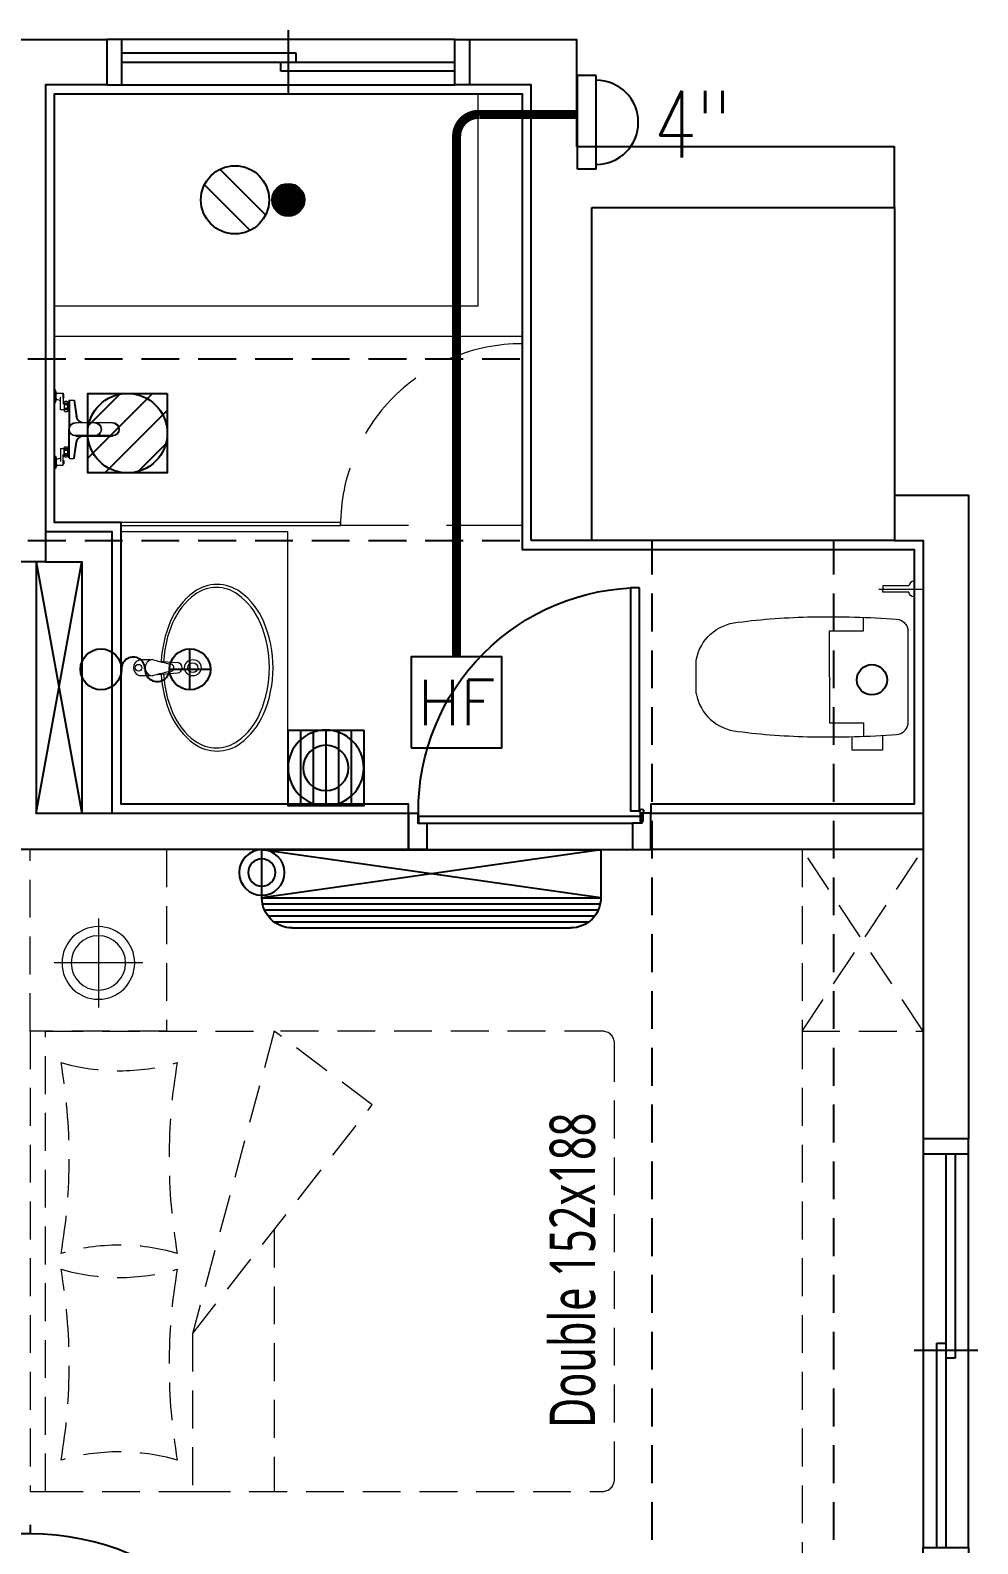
# Model space of a CAD drawing. Extents: x 489590 to 931630, y 16852 to 52972.
# Drawn here: x 509298.6 to 509611.6, y 52032 to 52531.8 of the extents above; entities that cross this region are included whole.
import ezdxf
from ezdxf.enums import TextEntityAlignment as Align

# ---------------------------------------------------------------- set-up
doc = ezdxf.new("R2010")
doc.units = 0
doc.header["$LTSCALE"] = 50
for name, pattern in [('1', [0.375, 0.25, -0.125]), ('11', [0.15, 0.1, -0.05]), ('CENTER2', [1.125, 0.75, -0.125, 0.125, -0.125]), ('PHANTOM', [2.5, 1.25, -0.25, 0.25, -0.25, 0.25, -0.25])]:
    doc.linetypes.add(name, pattern=pattern)
for name, color, linetype in [('3-2-ACP', 3, 'Continuous'), ('3-2-空調室內外機', 4, 'Continuous'), ('ACP', 3, 'Continuous'), ('BEAM', 6, 'Continuous'), ('COL', 1, 'Continuous'), ('DOOR', 5, 'Continuous'), ('FINISH', 6, 'Continuous'), ('FP', 2, 'Continuous'), ('FP-L', 2, 'PHANTOM'), ('I-FLOR-PAVING', 251, 'Continuous'), ('L-L', 7, 'Continuous'), ('OPEN', 5, 'Continuous'), ('P_管道', 30, 'Continuous'), ('TOIL', 5, 'Continuous'), ('WALL', 2, 'Continuous'), ('WALL2', 3, 'Continuous'), ('WALL5', 4, 'Continuous'), ('WP', 6, 'Continuous'), ('排水', 7, 'Continuous'), ('排煙管罩', 200, 'Continuous'), ('污水管', 5, 'Continuous'), ('生活排水', 6, 'Continuous')]:
    doc.layers.add(name, color=color, linetype=linetype)
doc.layers.add('AM_9', color=253, linetype='Continuous', lineweight=0)
doc.layers.add('傢俱', color=7, linetype='Continuous', lineweight=5, true_color=0xb2b3b3)
doc.styles.get("Standard").update_dxf_attribs({"font": 'txt.shx', "bigfont": 'chineset.shx'})
doc.styles.add('微軟正黑體', font='MSJH_0.TTF')

# ---------------------------------------------------------------- blocks, each defined once
blk = doc.blocks.new('$PDS00100RS06Y008C00008C10')
at = {"color": 0, "linetype": 'Continuous'}
for p, q in [((42, 89), (39, 89)), ((39, 89), (39, 5)), ((42, 5), (42, 89)), ((-45, 5), (-42, 5)), ((-42, 5), (-42, -5)), ((39, 5), (42, 5)), ((45, 5), (42, 5)), ((42, 5), (42, -5)), ((-42, -5), (-45, -5)), ((42, -5), (45, -5))]:
    blk.add_line(p, q, dxfattribs=at)
blk.add_arc((42, 5), 84, 90, 180, dxfattribs=at)
blk = doc.blocks.new('A$C3F5447A1')
at = {"layer": 'TOIL', "color": 9, "lineweight": 5, "true_color": 0xc7c8ca}
for p, q in [((117.87, 44.14), (118.37, 50.64)), ((122.26, 44.14), (121.76, 50.64)), ((117.46, 41.91), (117.46, 38.58)), ((122.66, 38.58), (122.66, 41.91))]:
    blk.add_line(p, q, dxfattribs=at)
blk.add_lwpolyline([(165.07, 32.01), (75.06, 32.01), (75.06, 87.01), (165.07, 87.01)], close=True, dxfattribs=at)
for centre, radius in [((120.06, 55.71), 2.7), ((120.06, 55.71), 1.63), ((120.06, 37.75), 1.1)]:
    blk.add_circle(centre, radius, dxfattribs=at)
for centre, radius, start, end in [((120.06, 43.21), 39, 66.9176, 112.8599), ((120.06, 43.01), 38, 67.0396, 113.0752), ((114.02, 57.48), 23.5, 112.7936, 143.6201), ((114.02, 57.28), 22.5, 112.9604, 143.6197), ((126.11, 57.28), 22.5, 36.3803, 67.0396), ((126.11, 57.48), 23.5, 36.4435, 66.8372), ((105.56, 63.71), 13, 143.6202, 216.3798), ((105.56, 63.51), 12, 143.6197, 216.3803), ((134.56, 63.51), 12, 323.6197, 36.3803), ((134.57, 63.71), 13, 323.6199, 36.4951), ((114.02, 69.94), 23.5, 216.3801, 247.2064), ((114.02, 69.74), 22.5, 216.3803, 247.0396), ((126.11, 69.74), 22.5, 292.9604, 323.6197), ((126.11, 69.94), 23.5, 293.1628, 323.6199), ((120.06, 50.51), 1.7, 4.4373, 175.5627), ((120.06, 84.21), 39, 247.1401, 266.8443), ((120.06, 84.01), 38, 247.0396, 266.8436), ((60, 60), 60, 342.9592, 348.9498), ((120.06, 48.27), 1.2, 11.0502, 168.9498), ((180.13, 60), 60, 191.0502, 197.0409), ((120.06, 84.01), 38, 273.1564, 292.9604), ((120.06, 84.21), 39, 273.1556, 293.0824), ((120.06, 42.68), 2.71, 185.6653, 354.3326), ((119.86, 38.61), 2.4, 180.7589, 234.7016), ((120.07, 38.86), 2.73, 234.1615, 305.5392), ((120.27, 38.61), 2.4, 305.2984, 359.2411)]:
    blk.add_arc(centre, radius, start, end, dxfattribs=at)
blk = doc.blocks.new('A$C4EFA0F76')
at = {"layer": 'TOIL', "color": 9, "lineweight": 5, "true_color": 0xc7c8ca}
for p, q in [((0, 19.3), (0, -29.4)), ((2, 19.11), (2, -11.98)), ((72, 9.08), (72, -1.95)), ((11.7, -25.44), (-2.74, -25.44))]:
    blk.add_line(p, q, dxfattribs=at)
for points in [[(10.51, 22.9), (10.51, 27.81), (20.5, 27.81), (20.5, 23.31)], [(27.98, 3.56), (27.98, 18.78), (16.71, 18.78), (16.71, 23.2)], [(27.98, 3.56), (27.98, -11.65), (16.71, -11.65), (16.71, -16.07)]]:
    blk.add_lwpolyline(points, dxfattribs=at)
for points in [[(72, 9.08, 0.3374), (58.28, 21.58, 0.027493), (33.67, 23.36, 0.022437), (5.79, 22.6, 0.348898), (2, 19.11)], [(72, -1.95, -0.3374), (58.28, -14.45, -0.027493), (33.67, -16.24, -0.022437), (5.79, -15.47, -0.348898), (2, -11.98)], [(0, -22.85, -0.370325), (1.75, -24.39), (10.31, -24.39), (10.31, -25.44)], [(0, -28.02, 0.370325), (1.75, -26.48), (10.31, -26.48), (10.31, -25.44)]]:
    blk.add_lwpolyline(points, format="xyb", dxfattribs=at)
blk = doc.blocks.new('A$C0A852886')
at = {"color": 9, "true_color": 0xc7c8ca}
for points in [[(74.77, 151.09), (74.77, 148.09), (78.07, 148.09), (78.07, 145.09), (86.77, 145.09), (86.77, 151.09)], [(0.39, 74.77), (0.39, 77.77), (73.98, 77.77), (73.98, 74.77)], [(74.77, 71.09), (74.77, 74.09), (78.07, 74.09), (78.07, 77.09), (86.77, 77.09), (86.77, 71.09)]]:
    blk.add_lwpolyline(points, close=True, dxfattribs=at)
blk.add_lwpolyline([(77.56, 74.2), (77.56, 74.48), (74.64, 74.48, 3.143413), (74.64, 73.7), (77.56, 73.7), (77.56, 73.98), (74.76, 73.98, 0.08392), (74.76, 74.2), (77.56, 74.2)], format="xyb", dxfattribs=at)
at = {"layer": 'I-FLOR-PAVING', "color": 9, "true_color": 0xc7c8ca}
for p, q in [((75.77, 148.09), (75.77, 74.09)), ((78.07, 145.09), (78.07, 77.09)), ((86.77, 145.09), (86.77, 77.09))]:
    blk.add_line(p, q, dxfattribs=at)
blk.add_arc((74.09, 74.09), 73.79, 86.9121, 177.1453, dxfattribs=at)
blk = doc.blocks.new('A$C34866B9E')
at = {"color": 9, "true_color": 0xc7c8ca}
for p, q in [((0, 9), (0, 5.9)), ((0, 9), (64, 9)), ((43.8, 0), (42.3, 0)), ((64, 9), (64, 5.9))]:
    blk.add_line(p, q, dxfattribs=at)
for centre, radius, start, end in [((1.5, 5.9), 1.5, 180, 245.2613), ((21.8, 50), 50, 245.2613, 268.1216), ((42.2, 50), 50, 271.8784, 294.7387), ((62.5, 5.9), 1.5, 294.7387, 0)]:
    blk.add_arc(centre, radius, start, end, dxfattribs=at)
at = {"layer": 'AM_9', "color": 9, "true_color": 0xc7c8ca}
blk.add_line((20.2, 0), (42.3, 0), dxfattribs=at)
blk = doc.blocks.new('A$C465A4D64')
at = {"layer": 'TOIL', "color": 9, "linetype": 'ByBlock', "lineweight": 5, "true_color": 0xc7c8ca}
for p, q in [((-12.95, 0), (12.95, 0)), ((-11.9, -0.61), (-11.9, -2.88)), ((-9.94, -0.57), (-11.86, -0.57)), ((-11.86, -2.92), (-8.34, -2.92)), ((-10.06, -0.57), (-11.74, -0.57)), ((-10.2, -2.92), (-11.6, -2.92)), ((-11.6, -2.92), (-11.6, -2.92)), ((-10.28, -3), (-11.52, -3)), ((-11.42, -3.02), (-11.42, -3)), ((-10.98, -3.08), (-11.36, -3.08)), ((-10.98, -3), (-10.98, -3.08)), ((-10.82, -3), (-10.82, -3.08)), ((-10.44, -3.08), (-10.82, -3.08)), ((-6.54, -1.96), (-10.63, -1.96)), ((-10.38, -3.02), (-10.38, -3)), ((-10.2, -2.92), (-10.2, -2.92)), ((-9.62, -4.96), (-0.83, -4.96)), ((-9.62, -4.96), (-9.62, -6.46)), ((-9.46, -4.8), (0, -4.8)), ((-9, -3.16), (-6, -3.16)), ((-9, -4.46), (-7.5, -4.46)), ((-9, -4.46), (-6, -4.46)), ((-8.54, -3.16), (-8.54, -2.92)), ((-8.53, -4.63), (-7.5, -4.63)), ((-8.53, -4.63), (-8.53, -4.8)), ((-6.47, -4.8), (-8.53, -4.8)), ((-8.4, -4.46), (-8.4, -4.63)), ((-8.4, -4.8), (-6.6, -4.8)), ((-8.4, -4.8), (-6.6, -4.8)), ((-6, -4.46), (-7.5, -4.46)), ((-6.47, -4.63), (-7.5, -4.63)), ((-6.6, -4.46), (-6.6, -4.63)), ((-6.47, -4.63), (-6.47, -4.8)), ((-6.46, -3.16), (-6.46, -2.04)), ((9.47, -4.8), (0, -4.8)), ((9.62, -4.96), (0.83, -4.96)), ((9, -3.16), (6, -3.16)), ((6, -4.46), (7.5, -4.46)), ((9, -4.46), (6, -4.46)), ((6.2, -3.16), (8.8, -3.16)), ((6.46, -3.16), (6.46, -2.04)), ((6.47, -4.63), (6.47, -4.8)), ((6.47, -4.63), (7.5, -4.63)), ((6.47, -4.8), (8.53, -4.8)), ((6.54, -1.96), (10.63, -1.96)), ((6.6, -4.46), (6.6, -4.63)), ((8.4, -4.8), (6.6, -4.8)), ((9, -4.46), (7.5, -4.46)), ((8.53, -4.63), (7.5, -4.63)), ((11.86, -2.92), (8.34, -2.92)), ((8.4, -4.46), (8.4, -4.63)), ((8.53, -4.63), (8.53, -4.8)), ((8.54, -3.16), (8.54, -2.92)), ((9.62, -4.96), (9.62, -6.46)), ((9.94, -0.57), (11.86, -0.57)), ((10.06, -0.57), (11.74, -0.57)), ((10.2, -2.92), (11.6, -2.92)), ((10.2, -2.92), (10.2, -2.92)), ((10.28, -3), (11.52, -3)), ((10.38, -3.02), (10.38, -3)), ((10.44, -3.08), (10.82, -3.08)), ((10.82, -3), (10.82, -3.08)), ((10.98, -3), (10.98, -3.08)), ((10.98, -3.08), (11.36, -3.08)), ((11.42, -3.02), (11.42, -3)), ((11.6, -2.92), (11.6, -2.92)), ((11.9, -0.61), (11.9, -2.88)), ((-9.6, -6.44), (-4.17, -7.2)), ((-9.48, -6.6), (-4.18, -7.34)), ((-4.19, -7.36), (-4.19, -7.2)), ((-2.25, -7.05), (-2.25, -15.55)), ((-2.09, -7.05), (-2.25, -7.05)), ((-2.09, -13.3), (-2.09, -7.05)), ((2.09, -13.3), (2.09, -7.05)), ((2.09, -7.05), (2.25, -7.05)), ((2.25, -7.05), (2.25, -15.55)), ((9.6, -6.44), (4.17, -7.2)), ((9.48, -6.6), (4.18, -7.34)), ((4.19, -7.36), (4.19, -7.2)), ((-2.09, -19.15), (-2.09, -14.13)), ((2.09, -19.15), (2.09, -14.13)), ((-2.09, -19.15), (-2.25, -19.15)), ((2.09, -19.15), (2.25, -19.15))]:
    blk.add_line(p, q, dxfattribs=at)
for points in [[(-2.25, -7.05), (-2.25, -19.15)], [(2.25, -7.05), (2.25, -19.15)]]:
    blk.add_lwpolyline(points, dxfattribs=at)
for centre, radius, start, end in [((-11.86, -0.61), 0.04, 90, 180), ((-11.86, -2.88), 0.04, 180, 270), ((-11.52, -2.92), 0.08, 180, 270), ((-11.36, -3.02), 0.056, 180, 270), ((-10.44, -3.02), 0.056, 270, 0), ((-10.28, -2.92), 0.08, 270, 0), ((-9.94, -0.61), 0.04, 3.8565, 90), ((-6.7, -0.4), 3.2, 183.7671, 209.1252), ((-9.46, -4.96), 0.16, 90, 180), ((-8.04, -3.81), 1.16, 145.7945, 214.2055), ((-6.54, -2.04), 0.08, 0, 90), ((-6.96, -3.81), 1.16, 325.7945, 34.2055), ((0, -7.05), 2.25, 90, 180), ((0, -7.05), 2.09, 90, 180), ((0, -7.05), 2.25, 0, 90), ((0, -7.05), 2.09, 0, 90), ((6.96, -3.81), 1.16, 145.7945, 214.2055), ((6.54, -2.04), 0.08, 90, 180), ((8.04, -3.81), 1.16, 325.7945, 34.2055), ((9.47, -4.96), 0.16, 0, 90), ((6.7, -0.4), 3.2, 330.8748, 356.2329), ((9.94, -0.61), 0.04, 90, 176.1435), ((10.28, -2.92), 0.08, 180, 270), ((10.44, -3.02), 0.056, 180, 270), ((11.36, -3.02), 0.056, 270, 0), ((11.52, -2.92), 0.08, 270, 0), ((11.86, -0.61), 0.04, 0, 90), ((11.86, -2.88), 0.04, 270, 0), ((-9.44, -6.42), 0.19, 193.733, 256.587), ((-4.5, -9.59), 2.27, 7.4199, 82.0158), ((-4.5, -9.59), 2.41, 20.9953, 82.0158), ((4.5, -9.59), 2.41, 97.9842, 159.0047), ((4.5, -9.59), 2.27, 97.9842, 172.5801), ((9.44, -6.42), 0.19, 283.413, 346.267), ((0, -13.3), 2.25, 180, 270), ((0, -13.3), 2.09, 180, 270), ((0, -13.3), 2.25, 270, 0), ((0, -13.3), 2.09, 270, 0), ((0, -19.15), 2.25, 180, 270), ((0, -19.15), 2.09, 180, 270), ((0, -19.15), 2.25, 270, 0), ((0, -19.15), 2.09, 270, 0)]:
    blk.add_arc(centre, radius, start, end, dxfattribs=at)
for points in [[(-8.84, -3.24), (-8.86, -3.24), (-8.87, -3.24), (-8.9, -3.25), (-8.92, -3.25), (-8.95, -3.26), (-8.96, -3.27), (-8.99, -3.29), (-9, -3.3), (-9.03, -3.32), (-9.04, -3.34), (-9.06, -3.36), (-9.07, -3.37), (-9.09, -3.41), (-9.1, -3.43), (-9.13, -3.48), (-9.14, -3.5), (-9.15, -3.55), (-9.16, -3.57), (-9.17, -3.62), (-9.18, -3.65), (-9.18, -3.69), (-9.19, -3.72), (-9.19, -3.76), (-9.19, -3.79), (-9.19, -3.83), (-9.19, -3.86), (-9.19, -3.9), (-9.18, -3.93), (-9.18, -3.97), (-9.17, -4), (-9.16, -4.05), (-9.15, -4.07), (-9.14, -4.12), (-9.13, -4.14), (-9.1, -4.19), (-9.09, -4.21), (-9.07, -4.25), (-9.06, -4.26), (-9.04, -4.28), (-9.03, -4.3), (-9, -4.32), (-8.99, -4.33), (-8.96, -4.35), (-8.95, -4.35), (-8.92, -4.37), (-8.9, -4.37), (-8.87, -4.38), (-8.86, -4.38), (-8.83, -4.38), (-8.81, -4.38), (-8.78, -4.37), (-8.77, -4.37), (-8.74, -4.35), (-8.72, -4.35), (-8.7, -4.33), (-8.68, -4.32), (-8.66, -4.3), (-8.65, -4.28), (-8.63, -4.26), (-8.62, -4.25), (-8.59, -4.21), (-8.58, -4.19), (-8.56, -4.14), (-8.55, -4.12), (-8.53, -4.07), (-8.52, -4.05), (-8.51, -4), (-8.51, -3.97), (-8.5, -3.93), (-8.5, -3.9), (-8.49, -3.86), (-8.49, -3.83), (-8.49, -3.79), (-8.49, -3.76), (-8.5, -3.72), (-8.5, -3.69), (-8.51, -3.65), (-8.51, -3.62), (-8.52, -3.57), (-8.53, -3.55), (-8.55, -3.5), (-8.56, -3.48), (-8.58, -3.43), (-8.59, -3.41), (-8.62, -3.37), (-8.63, -3.36), (-8.65, -3.34), (-8.66, -3.32), (-8.68, -3.3), (-8.7, -3.29), (-8.72, -3.27), (-8.74, -3.26), (-8.77, -3.25), (-8.78, -3.25), (-8.81, -3.24), (-8.83, -3.24), (-8.84, -3.24)], [(-7.5, -3.24), (-7.53, -3.24), (-7.56, -3.24), (-7.62, -3.25), (-7.65, -3.25), (-7.71, -3.26), (-7.74, -3.27), (-7.79, -3.29), (-7.82, -3.3), (-7.87, -3.32), (-7.89, -3.34), (-7.93, -3.36), (-7.95, -3.37), (-8, -3.41), (-8.02, -3.43), (-8.07, -3.48), (-8.09, -3.5), (-8.12, -3.55), (-8.14, -3.57), (-8.16, -3.62), (-8.17, -3.65), (-8.18, -3.69), (-8.19, -3.72), (-8.2, -3.76), (-8.2, -3.79), (-8.2, -3.83), (-8.2, -3.86), (-8.19, -3.9), (-8.18, -3.93), (-8.17, -3.97), (-8.16, -4), (-8.14, -4.05), (-8.12, -4.07), (-8.09, -4.12), (-8.07, -4.14), (-8.02, -4.19), (-8, -4.21), (-7.95, -4.25), (-7.93, -4.26), (-7.89, -4.28), (-7.87, -4.3), (-7.82, -4.32), (-7.79, -4.33), (-7.74, -4.35), (-7.71, -4.35), (-7.65, -4.37), (-7.62, -4.37), (-7.56, -4.38), (-7.53, -4.38), (-7.47, -4.38), (-7.44, -4.38), (-7.38, -4.37), (-7.35, -4.37), (-7.29, -4.35), (-7.26, -4.35), (-7.21, -4.33), (-7.18, -4.32), (-7.13, -4.3), (-7.11, -4.28), (-7.07, -4.26), (-7.05, -4.25), (-7, -4.21), (-6.98, -4.19), (-6.93, -4.14), (-6.91, -4.12), (-6.88, -4.07), (-6.86, -4.05), (-6.84, -4), (-6.83, -3.97), (-6.82, -3.93), (-6.81, -3.9), (-6.8, -3.86), (-6.8, -3.83), (-6.8, -3.79), (-6.8, -3.76), (-6.81, -3.72), (-6.82, -3.69), (-6.83, -3.65), (-6.84, -3.62), (-6.86, -3.57), (-6.88, -3.55), (-6.91, -3.5), (-6.93, -3.48), (-6.98, -3.43), (-7, -3.41), (-7.05, -3.37), (-7.07, -3.36), (-7.11, -3.34), (-7.13, -3.32), (-7.18, -3.3), (-7.21, -3.29), (-7.26, -3.27), (-7.29, -3.26), (-7.35, -3.25), (-7.38, -3.25), (-7.44, -3.24), (-7.47, -3.24), (-7.5, -3.24)], [(-6.16, -3.24), (-6.17, -3.24), (-6.19, -3.24), (-6.22, -3.25), (-6.23, -3.25), (-6.26, -3.26), (-6.28, -3.27), (-6.3, -3.29), (-6.32, -3.3), (-6.34, -3.32), (-6.35, -3.34), (-6.37, -3.36), (-6.38, -3.37), (-6.41, -3.41), (-6.42, -3.43), (-6.44, -3.48), (-6.45, -3.5), (-6.47, -3.55), (-6.48, -3.57), (-6.49, -3.62), (-6.49, -3.65), (-6.5, -3.69), (-6.5, -3.72), (-6.51, -3.76), (-6.51, -3.79), (-6.51, -3.83), (-6.51, -3.86), (-6.5, -3.9), (-6.5, -3.93), (-6.49, -3.97), (-6.49, -4), (-6.48, -4.05), (-6.47, -4.07), (-6.45, -4.12), (-6.44, -4.14), (-6.42, -4.19), (-6.41, -4.21), (-6.38, -4.25), (-6.37, -4.26), (-6.35, -4.28), (-6.34, -4.3), (-6.32, -4.32), (-6.3, -4.33), (-6.28, -4.35), (-6.26, -4.35), (-6.23, -4.37), (-6.22, -4.37), (-6.19, -4.38), (-6.17, -4.38), (-6.14, -4.38), (-6.13, -4.38), (-6.1, -4.37), (-6.08, -4.37), (-6.05, -4.35), (-6.04, -4.35), (-6.01, -4.33), (-6, -4.32), (-5.97, -4.3), (-5.96, -4.28), (-5.94, -4.26), (-5.93, -4.25), (-5.91, -4.21), (-5.9, -4.19), (-5.87, -4.14), (-5.86, -4.12), (-5.85, -4.07), (-5.84, -4.05), (-5.83, -4), (-5.82, -3.97), (-5.82, -3.93), (-5.81, -3.9), (-5.81, -3.86), (-5.81, -3.83), (-5.81, -3.79), (-5.81, -3.76), (-5.81, -3.72), (-5.82, -3.69), (-5.82, -3.65), (-5.83, -3.62), (-5.84, -3.57), (-5.85, -3.55), (-5.86, -3.5), (-5.87, -3.48), (-5.9, -3.43), (-5.91, -3.41), (-5.93, -3.37), (-5.94, -3.36), (-5.96, -3.34), (-5.97, -3.32), (-6, -3.3), (-6.01, -3.29), (-6.04, -3.27), (-6.05, -3.26), (-6.08, -3.25), (-6.1, -3.25), (-6.13, -3.24), (-6.14, -3.24), (-6.16, -3.24)], [(6.16, -3.24), (6.17, -3.24), (6.19, -3.24), (6.22, -3.25), (6.23, -3.25), (6.26, -3.26), (6.28, -3.27), (6.3, -3.29), (6.32, -3.3), (6.34, -3.32), (6.35, -3.34), (6.37, -3.36), (6.38, -3.37), (6.41, -3.41), (6.42, -3.43), (6.44, -3.48), (6.45, -3.5), (6.47, -3.55), (6.48, -3.57), (6.49, -3.62), (6.49, -3.65), (6.5, -3.69), (6.5, -3.72), (6.51, -3.76), (6.51, -3.79), (6.51, -3.83), (6.51, -3.86), (6.5, -3.9), (6.5, -3.93), (6.49, -3.97), (6.49, -4), (6.48, -4.05), (6.47, -4.07), (6.45, -4.12), (6.44, -4.14), (6.42, -4.19), (6.41, -4.21), (6.38, -4.25), (6.37, -4.26), (6.35, -4.28), (6.34, -4.3), (6.32, -4.32), (6.3, -4.33), (6.28, -4.35), (6.26, -4.35), (6.23, -4.37), (6.22, -4.37), (6.19, -4.38), (6.17, -4.38), (6.14, -4.38), (6.13, -4.38), (6.1, -4.37), (6.08, -4.37), (6.05, -4.35), (6.04, -4.35), (6.01, -4.33), (6, -4.32), (5.97, -4.3), (5.96, -4.28), (5.94, -4.26), (5.93, -4.25), (5.91, -4.21), (5.9, -4.19), (5.87, -4.14), (5.86, -4.12), (5.85, -4.07), (5.84, -4.05), (5.83, -4), (5.82, -3.97), (5.82, -3.93), (5.81, -3.9), (5.81, -3.86), (5.81, -3.83), (5.81, -3.79), (5.81, -3.76), (5.81, -3.72), (5.82, -3.69), (5.82, -3.65), (5.83, -3.62), (5.84, -3.57), (5.85, -3.55), (5.86, -3.5), (5.87, -3.48), (5.9, -3.43), (5.91, -3.41), (5.93, -3.37), (5.94, -3.36), (5.96, -3.34), (5.97, -3.32), (6, -3.3), (6.01, -3.29), (6.04, -3.27), (6.05, -3.26), (6.08, -3.25), (6.1, -3.25), (6.13, -3.24), (6.14, -3.24), (6.16, -3.24)], [(7.5, -3.24), (7.53, -3.24), (7.56, -3.24), (7.62, -3.25), (7.65, -3.25), (7.71, -3.26), (7.74, -3.27), (7.79, -3.29), (7.82, -3.3), (7.87, -3.32), (7.89, -3.34), (7.93, -3.36), (7.95, -3.37), (8, -3.41), (8.02, -3.43), (8.07, -3.48), (8.09, -3.5), (8.12, -3.55), (8.14, -3.57), (8.16, -3.62), (8.17, -3.65), (8.18, -3.69), (8.19, -3.72), (8.2, -3.76), (8.2, -3.79), (8.2, -3.83), (8.2, -3.86), (8.19, -3.9), (8.18, -3.93), (8.17, -3.97), (8.16, -4), (8.14, -4.05), (8.12, -4.07), (8.09, -4.12), (8.07, -4.14), (8.02, -4.19), (8, -4.21), (7.95, -4.25), (7.93, -4.26), (7.89, -4.28), (7.87, -4.3), (7.82, -4.32), (7.79, -4.33), (7.74, -4.35), (7.71, -4.35), (7.65, -4.37), (7.62, -4.37), (7.56, -4.38), (7.53, -4.38), (7.47, -4.38), (7.44, -4.38), (7.38, -4.37), (7.35, -4.37), (7.29, -4.35), (7.26, -4.35), (7.21, -4.33), (7.18, -4.32), (7.13, -4.3), (7.11, -4.28), (7.07, -4.26), (7.05, -4.25), (7, -4.21), (6.98, -4.19), (6.93, -4.14), (6.91, -4.12), (6.88, -4.07), (6.86, -4.05), (6.84, -4), (6.83, -3.97), (6.82, -3.93), (6.81, -3.9), (6.8, -3.86), (6.8, -3.83), (6.8, -3.79), (6.8, -3.76), (6.81, -3.72), (6.82, -3.69), (6.83, -3.65), (6.84, -3.62), (6.86, -3.57), (6.88, -3.55), (6.91, -3.5), (6.93, -3.48), (6.98, -3.43), (7, -3.41), (7.05, -3.37), (7.07, -3.36), (7.11, -3.34), (7.13, -3.32), (7.18, -3.3), (7.21, -3.29), (7.26, -3.27), (7.29, -3.26), (7.35, -3.25), (7.38, -3.25), (7.44, -3.24), (7.47, -3.24), (7.5, -3.24)], [(8.84, -3.24), (8.86, -3.24), (8.87, -3.24), (8.9, -3.25), (8.92, -3.25), (8.95, -3.26), (8.96, -3.27), (8.99, -3.29), (9, -3.3), (9.03, -3.32), (9.04, -3.34), (9.06, -3.36), (9.07, -3.37), (9.09, -3.41), (9.1, -3.43), (9.13, -3.48), (9.14, -3.5), (9.15, -3.55), (9.16, -3.57), (9.17, -3.62), (9.18, -3.65), (9.18, -3.69), (9.19, -3.72), (9.19, -3.76), (9.19, -3.79), (9.19, -3.83), (9.19, -3.86), (9.19, -3.9), (9.18, -3.93), (9.18, -3.97), (9.17, -4), (9.16, -4.05), (9.15, -4.07), (9.14, -4.12), (9.13, -4.14), (9.1, -4.19), (9.09, -4.21), (9.07, -4.25), (9.06, -4.26), (9.04, -4.28), (9.03, -4.3), (9, -4.32), (8.99, -4.33), (8.96, -4.35), (8.95, -4.35), (8.92, -4.37), (8.9, -4.37), (8.87, -4.38), (8.86, -4.38), (8.83, -4.38), (8.81, -4.38), (8.78, -4.37), (8.77, -4.37), (8.74, -4.35), (8.72, -4.35), (8.7, -4.33), (8.68, -4.32), (8.66, -4.3), (8.65, -4.28), (8.63, -4.26), (8.62, -4.25), (8.59, -4.21), (8.58, -4.19), (8.56, -4.14), (8.55, -4.12), (8.53, -4.07), (8.52, -4.05), (8.51, -4), (8.51, -3.97), (8.5, -3.93), (8.5, -3.9), (8.49, -3.86), (8.49, -3.83), (8.49, -3.79), (8.49, -3.76), (8.5, -3.72), (8.5, -3.69), (8.51, -3.65), (8.51, -3.62), (8.52, -3.57), (8.53, -3.55), (8.55, -3.5), (8.56, -3.48), (8.58, -3.43), (8.59, -3.41), (8.62, -3.37), (8.63, -3.36), (8.65, -3.34), (8.66, -3.32), (8.68, -3.3), (8.7, -3.29), (8.72, -3.27), (8.74, -3.26), (8.77, -3.25), (8.78, -3.25), (8.81, -3.24), (8.83, -3.24), (8.84, -3.24)]]:
    blk.add_open_spline(points, degree=3, knots=[0, 0, 0, 0, 0.844515, 0.844515, 1.689029, 1.689029, 2.533544, 2.533544, 3.378059, 3.378059, 4.052867, 4.052867, 4.727674, 4.727674, 5.669803, 5.669803, 6.611932, 6.611932, 7.348167, 7.348167, 8.084401, 8.084401, 8.749372, 8.749372, 9.414342, 9.414342, 10.079313, 10.079313, 10.744283, 10.744283, 11.480518, 11.480518, 12.216752, 12.216752, 13.158881, 13.158881, 14.10101, 14.10101, 14.775818, 14.775818, 15.450626, 15.450626, 16.29514, 16.29514, 17.139655, 17.139655, 17.98417, 17.98417, 18.828684, 18.828684, 19.673199, 19.673199, 20.517714, 20.517714, 21.362229, 21.362229, 22.206743, 22.206743, 22.881551, 22.881551, 23.556359, 23.556359, 24.498488, 24.498488, 25.440617, 25.440617, 26.176851, 26.176851, 26.913086, 26.913086, 27.578056, 27.578056, 28.243027, 28.243027, 28.907997, 28.907997, 29.572968, 29.572968, 30.309202, 30.309202, 31.045437, 31.045437, 31.987566, 31.987566, 32.929695, 32.929695, 33.604502, 33.604502, 34.27931, 34.27931, 35.123825, 35.123825, 35.96834, 35.96834, 36.812854, 36.812854, 37.657369, 37.657369, 37.657369, 37.657369], dxfattribs=at)
at = {"layer": 'TOIL', "color": 9, "linetype": 'ByBlock', "lineweight": 5, "true_color": 0xc7c8ca, "xscale": -0.06400000000003274, "yscale": 0.06400000000003274, "zscale": 0.06400000000003274}
blk.add_blockref('A$C34866B9E', (-8.85, -0.57), dxfattribs=at)
at = {"layer": 'TOIL', "color": 9, "linetype": 'ByBlock', "lineweight": 5, "true_color": 0xc7c8ca, "extrusion": (0, 0, -1), "xscale": -0.06400000000003274, "yscale": 0.06400000000003274, "zscale": -0.06400000000003274}
blk.add_blockref('A$C34866B9E', (-8.85, -0.57), dxfattribs=at)
blk = doc.blocks.new('$PWS002115O0ASW0DW00008C2')
at = {"color": 0, "linetype": 'Continuous'}
for p, q in [((0, -10.5), (0, 10.5)), ((-70, 7.5), (-65, 7.5)), ((-65, 7.5), (-65, -7.5)), ((65, 7.5), (-65, 7.5)), ((70, 7.5), (65, 7.5)), ((65, 7.5), (65, -7.5)), ((-65, 3), (2.5, 3)), ((65, 0), (-65, 0)), ((-2.5, -3), (-2.5, 0)), ((2.5, 3), (2.5, 0)), ((65, -3), (-2.5, -3)), ((-65, -7.5), (-70, -7.5)), ((-65, -7.5), (65, -7.5)), ((65, -7.5), (70, -7.5))]:
    blk.add_line(p, q, dxfattribs=at)
blk = doc.blocks.new('A$C1C7530F8')
at = {"layer": 'OPEN', "color": 9, "true_color": 0xc7c8ca}
for p, q in [((60, 21), (60, 0)), ((5, 18), (0, 18)), ((5, 3), (5, 18)), ((115, 18), (5, 18)), ((115, 3), (115, 18)), ((115, 18), (120, 18)), ((5, 13.5), (62.5, 13.5)), ((5, 10.5), (115, 10.5)), ((57.5, 7.5), (57.5, 10.5)), ((62.5, 13.5), (62.5, 10.5)), ((115, 7.5), (57.5, 7.5)), ((0, 3), (5, 3)), ((5, 3), (115, 3)), ((120, 3), (115, 3))]:
    blk.add_line(p, q, dxfattribs=at)
blk = doc.blocks.new('A$C05A63BC5')
at = {"layer": 'COL', "color": 9, "true_color": 0xc7c8ca}
blk.add_lwpolyline([(840, 1095), (940, 1095), (940, 985), (840, 985)], close=True, dxfattribs=at)
at = {"layer": 'FINISH', "color": 9, "true_color": 0xc7c8ca}
blk.add_lwpolyline([(779.5, 895), (779.5, 898), (684.5, 898), (684.51, 991), (662.5, 991), (662.5, 1132.5), (817, 1132.5), (817, 982), (946.5, 982), (946.5, 898), (859.5, 898), (859.5, 895)], dxfattribs=at)
at = {"layer": 'P_管道', "color": 9, "true_color": 0xc7c8ca}
for p, q in [((656.5, 895), (671.5, 978)), ((656.5, 978), (671.5, 895))]:
    blk.add_line(p, q, dxfattribs=at)
at = {"layer": 'TOIL', "color": 9, "lineweight": 5, "true_color": 0xc7c8ca}
blk.add_line((662.5, 1052.5), (817, 1052.5), dxfattribs=at)
for points in [[(662.5, 1132.5), (662.5, 1062.5), (802.5, 1062.5), (802.5, 1132.5)], [(757, 990), (757, 991), (684.5, 991), (684.5, 990)]]:
    blk.add_lwpolyline(points, close=True, dxfattribs=at)
at = {"layer": 'TOIL', "color": 9, "linetype": '11', "lineweight": 5, "ltscale": 5, "true_color": 0xc7c8ca}
blk.add_lwpolyline([(817, 1050), (817, 990), (757, 990, -0.414214)], format="xyb", close=True, dxfattribs=at)
at = {"layer": 'WALL', "color": 9, "true_color": 0xc7c8ca}
for p, q in [((840, 985), (820, 985)), ((964.5, 787.5), (949.5, 787.5))]:
    blk.add_line(p, q, dxfattribs=at)
for points in [[(644.5, 978), (610, 978), (610, 993), (644.5, 993), (644.5, 1150.5), (679.75, 1150.5), (679.75, 1135.5), (659.5, 1135.5), (659.5, 978), (644.5, 978)], [(820, 985), (820, 1135.5), (799.75, 1135.5), (799.75, 1150.5), (835, 1150.5), (835, 1115)], [(940, 1095), (940, 1115), (835, 1115)], [(940, 1000), (964.5, 1000), (964.5, 787.5)], [(940, 985), (949.5, 985), (949.5, 787.5)]]:
    blk.add_lwpolyline(points, dxfattribs=at)
at = {"layer": 'WALL2', "color": 9, "true_color": 0xc7c8ca}
for points in [[(659.5, 988), (681.5, 988), (681.5, 895)], [(659.5, 978), (671.5, 978), (671.5, 895)]]:
    blk.add_lwpolyline(points, dxfattribs=at)
at = {"layer": 'WALL5', "color": 9, "true_color": 0xc7c8ca}
for points in [[(656.5, 978), (656.5, 895), (779.5, 895), (779.5, 883), (644.5, 883), (644.5, 978)], [(949.5, 883), (859.5, 883), (859.5, 895), (949.5, 895)]]:
    blk.add_lwpolyline(points, dxfattribs=at)
at = {"layer": 'DOOR', "color": 9, "true_color": 0xc7c8ca, "xscale": -1, "rotation": 90}
blk.add_blockref('A$C0A852886', (930.59, 969.77), dxfattribs=at)
at = {"layer": 'OPEN', "color": 9, "true_color": 0xc7c8ca}
blk.add_blockref('A$C1C7530F8', (679.75, 1132.5), dxfattribs=at)
for name, p, rotation in [('$PWS002115O0ASW0DW00008C2', (957, 717.5), 89.99999999999999), ('$PDS00100RS06Y008C00008C10', (649.5, 615), 270)]:
    blk.add_blockref(name, p, dxfattribs=dict(at, rotation=rotation))
at = {"layer": 'TOIL', "color": 9, "true_color": 0xc7c8ca, "xscale": -1, "rotation": 90}
blk.add_blockref('A$C465A4D64', (662.5, 1021.75), dxfattribs=at)
at = {"layer": 'TOIL', "color": 9, "lineweight": 5, "true_color": 0xc7c8ca}
for name, p, rotation in [('A$C3F5447A1', (652.5, 1063.07), 270), ('A$C4EFA0F76', (946.5, 943.56), 180)]:
    blk.add_blockref(name, p, dxfattribs=dict(at, rotation=rotation))
blk = doc.blocks.new('A$C44145FE4')
at = {"layer": '傢俱', "color": 9, "linetype": '1', "true_color": 0xc7c8ca}
for p, q in [((5, 76), (0, 76)), ((0, 76), (0, -76)), ((5, 76), (79.87, 76)), ((5, -76), (5, 76)), ((80.6, 76), (53.6, -23.9)), ((113, 51.7), (80.6, 76)), ((188.95, 76), (80.6, 76)), ((193, -71.95), (193, 71.95)), ((53.6, -23.9), (113, 51.7)), ((80.6, 10.46), (80.6, -76)), ((53.6, -23.9), (53.6, -76)), ((0, -76), (5, -76)), ((5, -76), (53.6, -76)), ((53.6, -76), (188.95, -76))]:
    blk.add_line(p, q, dxfattribs=at)
for centre, radius, start, end in [((188.95, 71.95), 4.05, 0, 90), ((29.37, 132.54), 69.62, 253.9905, 286.0095), ((-172.23, 34.12), 185.1, 350.2018, 9.7982), ((230.97, 34.12), 185.1, 170.2018, 189.7982), ((29.37, -64.29), 69.62, 73.9905, 106.0095), ((29.37, 64.29), 69.62, 253.9905, 286.0095), ((-172.23, -34.12), 185.1, 350.2018, 9.7982), ((230.97, -34.12), 185.1, 170.2018, 189.7982), ((29.37, -132.54), 69.62, 73.9905, 106.0095), ((188.95, -71.95), 4.05, 270, 360)]:
    blk.add_arc(centre, radius, start, end, dxfattribs=at)
at = {"layer": '傢俱', "style": '微軟正黑體', "width": 0.7}
blk.add_text('Double 152x188', height=15, rotation=90, dxfattribs=at).set_placement((179.1, -55), align=Align.MIDDLE_LEFT)
blk = doc.blocks.new('A$C2DCC066E')
at = {"layer": '傢俱'}
for p, q in [((14.66, 29.31), (14.66, 14.66)), ((0, 14.66), (14.66, 14.66)), ((14.66, 14.66), (14.66, 0)), ((14.66, 14.66), (29.31, 14.66))]:
    blk.add_line(p, q, dxfattribs=at)
for radius in [12, 8.99]:
    blk.add_circle((14.66, 14.66), radius, dxfattribs=at)
blk = doc.blocks.new('A$C4F092ED8')
at = {"layer": '傢俱', "color": 9, "linetype": '1', "true_color": 0xc7c8ca}
for p, q in [((1044.5, 563), (1084.5, 623)), ((1084.5, 563), (1044.5, 623)), ((1044.5, 563), (1044.5, 370))]:
    blk.add_line(p, q, dxfattribs=at)
for points in [[(789.5, 623), (834.5, 623), (834.5, 563), (789.5, 563)], [(1084.5, 563), (1084.5, 623), (1044.5, 623), (1044.5, 563)]]:
    blk.add_lwpolyline(points, close=True, dxfattribs=at)
at = {"layer": '傢俱', "color": 9, "linetype": '1', "true_color": 0xc7c8ca, "xscale": -1}
blk.add_blockref('A$C2DCC066E', (826.66, 570.85), dxfattribs=at)
at = {"layer": '傢俱', "color": 9, "linetype": '1', "true_color": 0xc7c8ca}
blk.add_blockref('A$C44145FE4', (789.5, 487), dxfattribs=at)
blk = doc.blocks.new('1')
at = {"layer": 'WP'}
for p, q in [((-34518.46, -61617.08), (-34518.46, -61635.11)), ((-34509.45, -61626.1), (-34527.47, -61626.1))]:
    blk.add_line(p, q, dxfattribs=at)
for centre in [(-34518.46, -61626.1), (-34518.46, -61665.29)]:
    blk.add_circle(centre, 9.01, dxfattribs=at)
for centre, radius, start, end in [((-34518.46, -61640.51), 5.41, 270, 90), ((-34518.7, -61651.1), 5.18, 87.39594, 272.60406)]:
    blk.add_arc(centre, radius, start, end, dxfattribs=at)
blk = doc.blocks.new('多功能浴室暖風機')
at = {"layer": 'FP'}
blk.add_lwpolyline([(-15, -15), (15, -15), (15, 15), (-15, 15)], close=True, dxfattribs=at)
at = {"layer": 'FP', "width": 1}
blk.add_text('HF', height=15, dxfattribs=at).set_placement((0, 0), align=Align.MIDDLE_CENTER)
blk = doc.blocks.new('室內機')
at = {"layer": 'ACP'}
for p, q in [((15.78, 56), (0, 56)), ((0, 56), (0, -56)), ((15.78, -56), (0, 56)), ((0, -56), (15.78, 56)), ((15.78, 56), (15.78, -56)), ((17.78, 56), (17.78, -55.8)), ((17.78, 55.8), (17.78, -55.8)), ((19.78, 55.16), (19.78, -55.16)), ((21.78, 54), (21.78, -54)), ((23.78, 52), (23.78, -52)), ((25.78, 46), (25.78, -46)), ((0, -56), (15.78, -56))]:
    blk.add_line(p, q, dxfattribs=at)
for centre, start, end in [((15.78, 46), 0, 90), ((15.78, -46), 270, 0)]:
    blk.add_arc(centre, 10, start, end, dxfattribs=at)
blk = doc.blocks.new('冷氣機排水口')
at = {"linetype": 'Continuous'}
for radius in [7.5, 4.5]:
    blk.add_circle((0, 0), radius, dxfattribs=at)
blk = doc.blocks.new('防臭型地板落水頭')
at = {"linetype": 'Continuous'}
for p, q in [((-7.12, 12.5), (12.5, -7.12)), ((2.93, 12.5), (12.5, 2.93)), ((-12.5, 7.82), (7.82, -12.5)), ((-12.5, -2.23), (-2.23, -12.5))]:
    blk.add_line(p, q, dxfattribs=at)
blk.add_lwpolyline([(-12.5, 12.5), (12.5, 12.5), (12.5, -12.5), (-12.5, -12.5)], close=True)
blk.add_circle((0, 0), 12.5)
blk = doc.blocks.new('總存排水')
for p, q in [((-12.5, 8.33), (12.5, 8.33)), ((-12.5, 4.17), (12.5, 4.17)), ((-12.5, 0), (12.5, 0)), ((-12.5, -4.17), (12.5, -4.17)), ((-12.5, -8.33), (12.5, -8.33))]:
    blk.add_line(p, q)
blk.add_lwpolyline([(-12.5, -12.5), (12.5, -12.5), (12.5, 12.5), (-12.5, 12.5)], close=True)
for radius in [12.5, 7.5]:
    blk.add_circle((0, 0), radius)
blk = doc.blocks.new('排風罩')
for p, q in [((-5, 0), (5, 0)), ((-5, -2), (-5, 0)), ((5, -2), (5, 0)), ((-5, -2), (5, -2))]:
    blk.add_line(p, q)
blk.add_arc((0, -2), 4.5, 180, 0)

msp = doc.modelspace()

# ---------------------------------------------------------------- linework, layer by layer
at = {"layer": 'BEAM', "linetype": '1'}
for p, q in [((508754.12, 52423.29, -120958.98), (509464.12, 52423.29, -120958.98)), ((508754.12, 52363.29, -120958.98), (509464.12, 52363.29, -120958.98)), ((509504.12, 51508.29, -120958.98), (509504.12, 52363.29, -120958.98)), ((509564.12, 51508.29, -120958.98), (509564.12, 52363.29, -120958.98))]:
    msp.add_line(p, q, dxfattribs=at)
at = {"layer": 'FP-L', "linetype": 'CENTER2', "lineweight": -3, "const_width": 3, "elevation": -120958.98}
msp.add_lwpolyline([(509439.47, 52324.76), (509439.47, 52496.76, -0.432584), (509447.17, 52504), (509479.42, 52504)], format="xyb", dxfattribs=at)
at = {"layer": '排水'}
msp.add_circle((509576.67, 52317.31, -120958.98), 5, dxfattribs=at)
at = {"layer": '污水管', "color": 7}
for p, q in [((509376.35, 52470.8, -120958.98), (509361.28, 52485.87, -120958.98)), ((509371.26, 52465.71, -120958.98), (509356.19, 52480.78, -120958.98)), ((509378.52, 52475.88, -120958.98), (509383.76, 52481.12, -120958.98)), ((509378.52, 52475.7, -120958.98), (509383.94, 52481.12, -120958.98)), ((509378.53, 52476.06, -120958.98), (509383.58, 52481.12, -120958.98)), ((509378.53, 52475.53, -120958.98), (509384.11, 52481.12, -120958.98)), ((509378.54, 52475.37, -120958.98), (509384.28, 52481.11, -120958.98)), ((509378.54, 52476.25, -120958.98), (509383.39, 52481.1, -120958.98)), ((509378.55, 52475.2, -120958.98), (509384.44, 52481.09, -120958.98)), ((509378.56, 52476.45, -120958.98), (509383.19, 52481.08, -120958.98)), ((509378.57, 52475.05, -120958.98), (509384.6, 52481.07, -120958.98)), ((509378.59, 52476.66, -120958.98), (509382.98, 52481.05, -120958.98)), ((509378.6, 52474.89, -120958.98), (509384.75, 52481.05, -120958.98)), ((509378.62, 52474.75, -120958.98), (509384.9, 52481.02, -120958.98)), ((509378.63, 52476.88, -120958.98), (509382.77, 52481.01, -120958.98)), ((509378.65, 52474.6, -120958.98), (509385.04, 52480.99, -120958.98)), ((509378.68, 52477.11, -120958.98), (509382.54, 52480.96, -120958.98)), ((509378.69, 52474.46, -120958.98), (509385.19, 52480.95, -120958.98)), ((509378.73, 52474.32, -120958.98), (509385.32, 52480.92, -120958.98)), ((509378.75, 52477.35, -120958.98), (509382.29, 52480.89, -120958.98)), ((509378.77, 52474.18, -120958.98), (509385.46, 52480.88, -120958.98)), ((509378.81, 52474.05, -120958.98), (509385.59, 52480.83, -120958.98)), ((509378.84, 52477.62, -120958.98), (509382.03, 52480.8, -120958.98)), ((509378.86, 52473.92, -120958.98), (509385.72, 52480.79, -120958.98)), ((509378.91, 52473.79, -120958.98), (509385.85, 52480.74, -120958.98)), ((509378.96, 52477.91, -120958.98), (509381.73, 52480.68, -120958.98)), ((509378.96, 52473.67, -120958.98), (509385.98, 52480.68, -120958.98)), ((509379.01, 52473.55, -120958.98), (509386.1, 52480.63, -120958.98)), ((509379.07, 52473.43, -120958.98), (509386.22, 52480.57, -120958.98)), ((509379.12, 52478.25, -120958.98), (509381.39, 52480.52, -120958.98)), ((509379.13, 52473.31, -120958.98), (509386.33, 52480.51, -120958.98)), ((509379.19, 52473.19, -120958.98), (509386.45, 52480.45, -120958.98)), ((509379.26, 52473.08, -120958.98), (509386.56, 52480.39, -120958.98)), ((509379.32, 52472.97, -120958.98), (509386.67, 52480.32, -120958.98)), ((509379.36, 52478.67, -120958.98), (509380.97, 52480.28, -120958.98)), ((509379.39, 52472.86, -120958.98), (509386.78, 52480.25, -120958.98)), ((509379.46, 52472.76, -120958.98), (509386.89, 52480.18, -120958.98)), ((509379.54, 52472.65, -120958.98), (509386.99, 52480.11, -120958.98)), ((509379.61, 52472.55, -120958.98), (509387.09, 52480.03, -120958.98)), ((509379.69, 52472.45, -120958.98), (509387.19, 52479.95, -120958.98)), ((509379.77, 52472.36, -120958.98), (509387.29, 52479.87, -120958.98)), ((509379.85, 52472.26, -120958.98), (509387.38, 52479.79, -120958.98)), ((509379.94, 52472.17, -120958.98), (509387.47, 52479.71, -120958.98)), ((509380.02, 52472.08, -120958.98), (509387.57, 52479.62, -120958.98)), ((509380.11, 52471.99, -120958.98), (509387.65, 52479.53, -120958.98)), ((509380.2, 52471.9, -120958.98), (509387.74, 52479.44, -120958.98)), ((509380.29, 52471.82, -120958.98), (509387.83, 52479.35, -120958.98)), ((509380.39, 52471.74, -120958.98), (509387.91, 52479.26, -120958.98)), ((509380.48, 52471.65, -120958.98), (509387.99, 52479.16, -120958.98)), ((509380.58, 52471.58, -120958.98), (509388.07, 52479.06, -120958.98)), ((509380.68, 52471.5, -120958.98), (509388.14, 52478.96, -120958.98)), ((509380.78, 52471.43, -120958.98), (509388.22, 52478.86, -120958.98)), ((509380.89, 52471.35, -120958.98), (509388.29, 52478.75, -120958.98)), ((509381, 52471.28, -120958.98), (509388.36, 52478.65, -120958.98)), ((509381.1, 52471.22, -120958.98), (509388.43, 52478.54, -120958.98)), ((509381.22, 52471.15, -120958.98), (509388.49, 52478.43, -120958.98)), ((509381.33, 52471.09, -120958.98), (509388.55, 52478.31, -120958.98)), ((509381.45, 52471.03, -120958.98), (509388.62, 52478.2, -120958.98)), ((509381.56, 52470.97, -120958.98), (509388.67, 52478.08, -120958.98)), ((509381.69, 52470.91, -120958.98), (509388.73, 52477.96, -120958.98)), ((509381.81, 52470.86, -120958.98), (509388.78, 52477.83, -120958.98)), ((509381.94, 52470.81, -120958.98), (509388.83, 52477.71, -120958.98)), ((509382.06, 52470.76, -120958.98), (509388.88, 52477.58, -120958.98)), ((509382.2, 52470.72, -120958.98), (509388.93, 52477.45, -120958.98)), ((509382.33, 52470.68, -120958.98), (509388.97, 52477.31, -120958.98)), ((509382.47, 52470.64, -120958.98), (509389.01, 52477.17, -120958.98)), ((509382.61, 52470.6, -120958.98), (509389.04, 52477.03, -120958.98)), ((509382.75, 52470.57, -120958.98), (509389.07, 52476.89, -120958.98)), ((509382.9, 52470.54, -120958.98), (509389.1, 52476.74, -120958.98)), ((509383.05, 52470.51, -120958.98), (509389.13, 52476.59, -120958.98)), ((509383.21, 52470.49, -120958.98), (509389.15, 52476.43, -120958.98)), ((509383.37, 52470.48, -120958.98), (509389.17, 52476.27, -120958.98)), ((509383.53, 52470.46, -120958.98), (509389.18, 52476.11, -120958.98)), ((509383.7, 52470.46, -120958.98), (509389.19, 52475.94, -120958.98)), ((509383.88, 52470.45, -120958.98), (509389.19, 52475.77, -120958.98)), ((509384.06, 52470.46, -120958.98), (509389.19, 52475.59, -120958.98)), ((509384.24, 52470.47, -120958.98), (509389.18, 52475.4, -120958.98)), ((509384.44, 52470.49, -120958.98), (509389.16, 52475.2, -120958.98)), ((509384.64, 52470.51, -120958.98), (509389.13, 52475, -120958.98)), ((509384.86, 52470.55, -120958.98), (509389.1, 52474.79, -120958.98)), ((509385.08, 52470.6, -120958.98), (509389.05, 52474.56, -120958.98)), ((509385.32, 52470.66, -120958.98), (509388.98, 52474.32, -120958.98)), ((509385.58, 52470.74, -120958.98), (509388.9, 52474.07, -120958.98)), ((509385.86, 52470.84, -120958.98), (509388.8, 52473.78, -120958.98)), ((509386.18, 52470.98, -120958.98), (509388.66, 52473.47, -120958.98)), ((509386.56, 52471.19, -120958.98), (509388.46, 52473.09, -120958.98)), ((509387.09, 52471.55, -120958.98), (509388.09, 52472.55, -120958.98))]:
    msp.add_line(p, q, dxfattribs=at)
for centre, radius in [((509366.27, 52475.79, -120958.98), 11.25), ((509383.85, 52475.79, -120958.98), 5.33)]:
    msp.add_circle(centre, radius, dxfattribs=at)

# ---------------------------------------------------------------- block references
at = {"layer": '3-2-ACP', "xscale": -1, "rotation": 270.0000029083267}
msp.add_blockref('冷氣機排水口', (509375.14, 52253.66, -120958.98), dxfattribs=at)
at = {"layer": '3-2-空調室內外機', "xscale": -1, "rotation": 90.00000290832669}
msp.add_blockref('室內機', (509431.14, 52261.15, -120958.98), dxfattribs=at)
at = {"layer": 'FP', "xscale": 3.086775288873545, "yscale": 3.086775288873545, "zscale": 3.086775288873545, "rotation": 89.99999999999999}
msp.add_blockref('排風罩', (509479.43, 52501.38, -120958.98), dxfattribs=at)
at = {"layer": 'FP'}
msp.add_blockref('多功能浴室暖風機', (509439.43, 52309.85, -120958.98), dxfattribs=at)
at = {"layer": 'L-L', "lineweight": -3}
for name, p in [('A$C05A63BC5', (508644.12, 51378.29, -120958.98)), ('A$C4F092ED8', (508509.12, 51638.29, -120958.98))]:
    msp.add_blockref(name, p, dxfattribs=at)
at = {"layer": 'WP', "rotation": 270}
for name, p, xscale, yscale, zscale in [('防臭型地板落水頭', (509330.75, 52398.75, -120958.98), 1.05, 1.05, 1.05), ('1', (555570.97, 26431.92, -120958.98), 0.7500000000000044, 0.7500000000000044, 0.7500000000000044)]:
    msp.add_blockref(name, p, dxfattribs=dict(at, xscale=xscale, yscale=yscale, zscale=zscale))
at = {"layer": '生活排水', "xscale": -1, "rotation": 90}
msp.add_blockref('總存排水', (509396.28, 52288.21, -120958.98), dxfattribs=at)

# ---------------------------------------------------------------- texts
at = {"layer": '排煙管罩', "width": 0.75}
msp.add_text('4"', height=22, dxfattribs=at).set_placement((509504.64, 52489.76, -120958.98))

doc.saveas('drawing.dxf')
